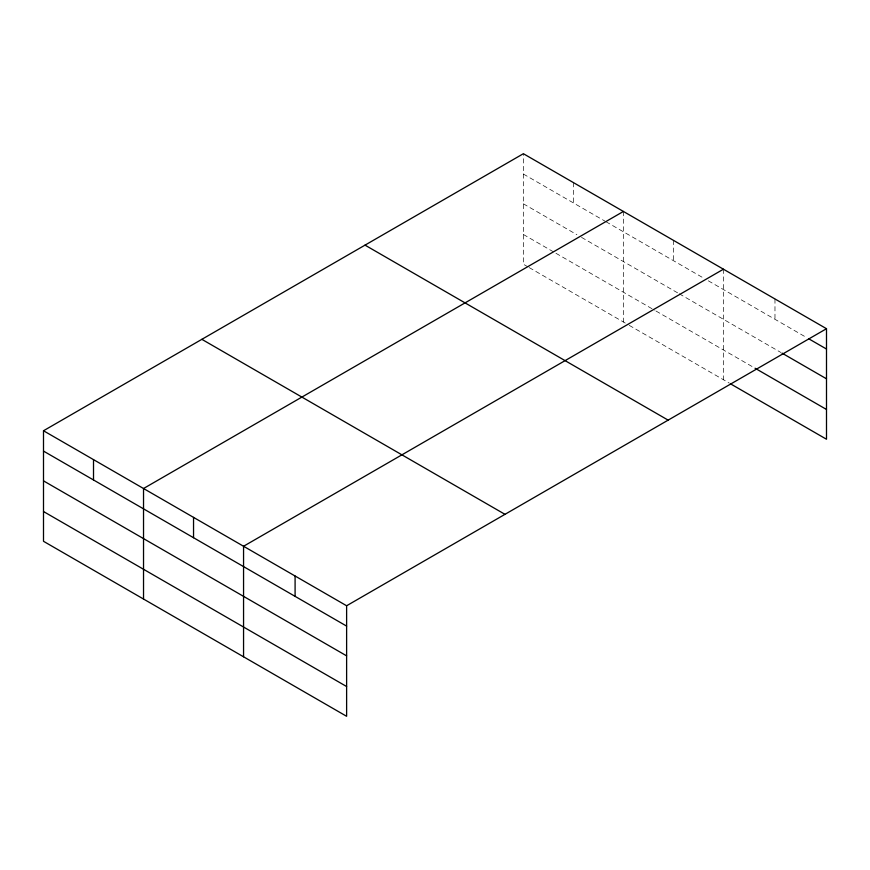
<?xml version="1.0" encoding="UTF-8"?>
<svg xmlns="http://www.w3.org/2000/svg" width="870" height="870" viewBox="0 0 870 870"><rect width="100%" height="100%" fill="white"/><g stroke="black" fill="none" stroke-linecap="round" stroke-linejoin="round"><path stroke-width="0.65" stroke-dasharray="4.35 3.26" d="M528.036 266.927L523.381 264.241L523.381 153.707M523.381 174.043L604.802 221.045M605.966 221.719L703.667 278.128M708.321 280.814L806.588 337.549M523.381 203.808L576.886 234.693M581.541 237.379L678.078 293.114M679.242 293.788L780.825 352.437M523.381 234.476L554.788 252.604M555.952 253.279L654.816 310.351M655.98 311.025L753.888 367.553M529.199 267.59L628.064 324.673M629.227 325.347L729.299 383.115M774.974 298.954L774.974 319.29M723.438 269.211L723.438 379.744M673.423 240.327L673.423 260.663M623.409 211.453L623.409 321.987M573.395 182.58L573.395 202.917"/><path stroke-width="1.3" d="M826.5 328.708L523.381 153.707L43.5 430.759L43.5 541.292L346.619 716.293L346.619 605.759L826.5 328.708L826.5 439.241L730.463 383.8M623.409 211.453L143.528 488.516L143.528 599.049M723.438 269.211L243.556 546.262L243.556 656.796M808.937 338.898L826.5 349.044M782 353.111L826.5 378.809M755.062 368.228L826.5 409.476M365.019 245.133L668.138 420.134M201.862 339.333L504.981 514.333M43.5 430.759L346.619 605.759M43.5 451.095L346.619 626.106M43.5 480.86L346.619 655.86M43.5 511.527L346.619 686.528M295.093 576.016L295.093 596.352M193.542 517.389L193.542 537.725M93.514 459.632L93.514 479.968"/></g></svg>
